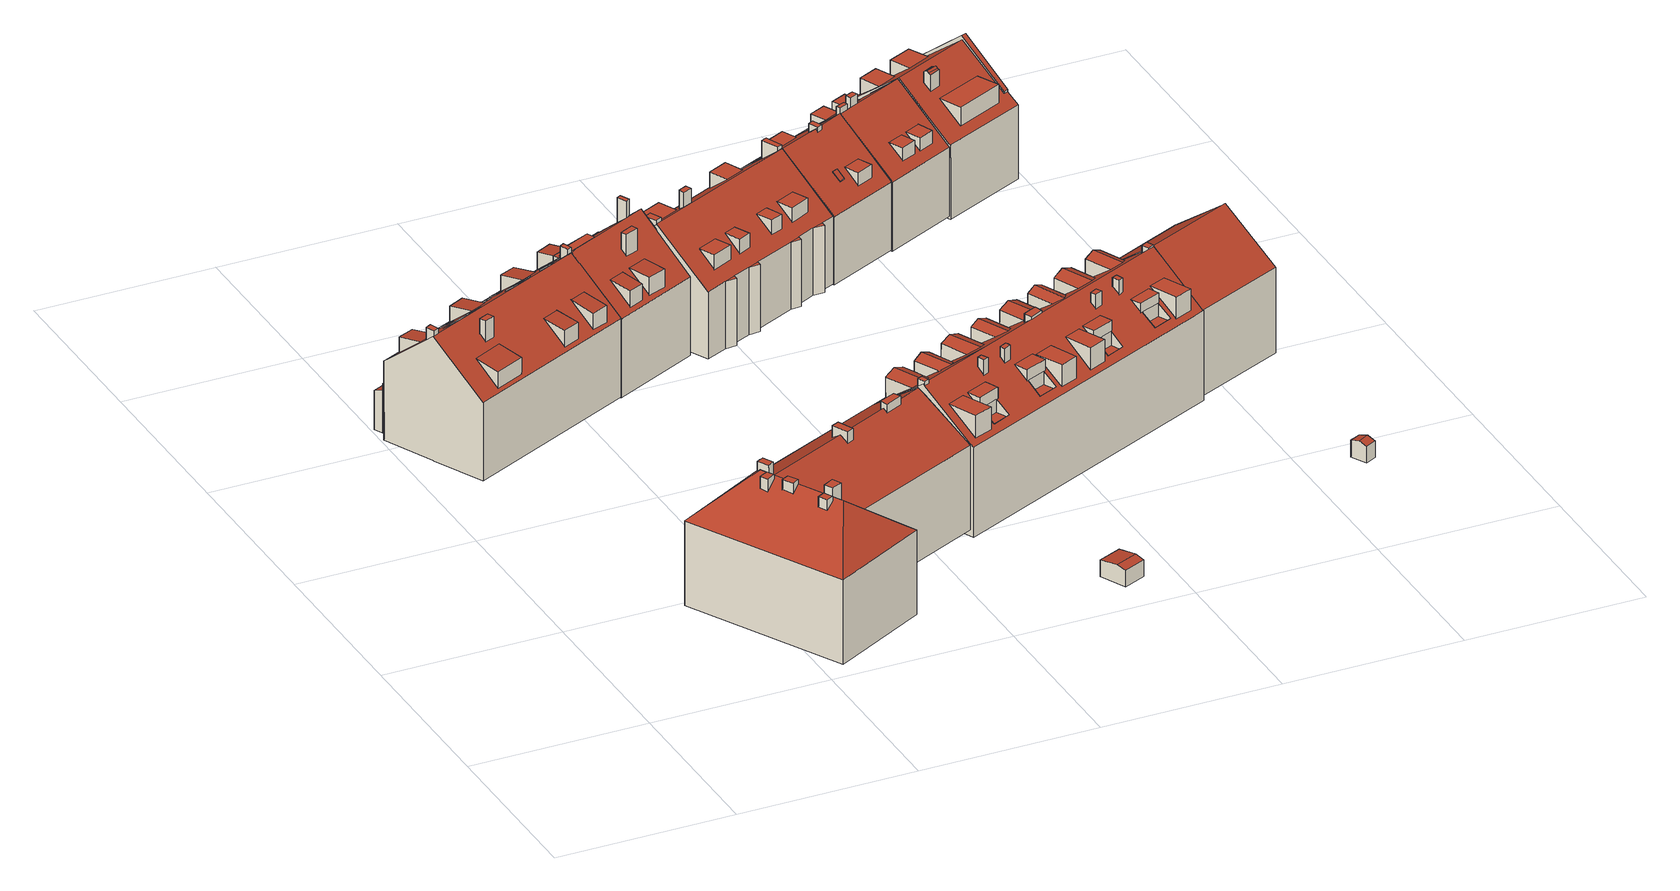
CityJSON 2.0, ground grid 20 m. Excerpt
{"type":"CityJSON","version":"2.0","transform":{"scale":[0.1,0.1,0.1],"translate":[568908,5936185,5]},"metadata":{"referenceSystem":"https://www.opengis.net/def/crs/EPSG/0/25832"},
"CityObjects":{
"building1":{"type":"Building","attributes":{"Grundfläche 2D":"283.015930","Grundhöhe NN":"5.491"},"children":["building1-1","building1-2","building1-3","building1-4","building1-5","building1-6","building1-7","building1-8","building1-9","building1-10","building1-11","building1-12","building1-13","building1-14","building1-15","building1-16"],"geometry":[{"type":"MultiSurface","lod":"3","boundaries":[[[0,1,2,3]],[[4,5,6]],[[7,8,9,10,11,12,5,4,13,14,15,16,17],[18,19,20,21,22,23,24,25]],[[26,27,28,6,5,12,11,10],[3,2,29,30]],[[31,32,33,34]],[[35,36,37,38,39,40]],[[1,0,30,29]],[[2,1,29]],[[0,3,30]],[[32,40,39,33]],[[33,39,38,34]],[[34,38,41,42,31]],[[43,4,6,28,44]],[[14,13,4,45,46]],[[15,14,46,47]],[[35,40,32,31,42,48,49,7,17,16,15,47,50]],[[51,52,27,26,10,9,8,7,49,53]],[[28,27,52,44]],[[50,54,36,35]],[[37,36,54,55]],[[38,37,55,41]],[[41,55,54,50,47,46,45,43,44,52,51,53,49,48,42]]],"semantics":{"surfaces":[{"type":"RoofSurface"},{"type":"WallSurface"},{"type":"GroundSurface"}],"values":[0,0,0,0,0,0,1,1,1,1,1,1,1,1,1,1,1,1,1,1,1,2]}}]},
"building1-1":{"type":"BuildingInstallation","parents":["building1"],"geometry":[{"type":"MultiSurface","lod":"3","boundaries":[[[56,57,58,59]],[[56,59,60,61]],[[62,60,59,58]],[[57,56,61,63]],[[58,57,63,62]]],"semantics":{"surfaces":[{"type":"RoofSurface"},{"type":"WallSurface"}],"values":[0,1,1,1,1]}}]},
"building1-2":{"type":"BuildingInstallation","parents":["building1"],"geometry":[{"type":"MultiSurface","lod":"3","boundaries":[[[64,65,66,67]],[[66,65,13,68]],[[67,66,68,69]],[[4,64,67,69]],[[65,64,4,13]]],"semantics":{"surfaces":[{"type":"RoofSurface"},{"type":"WallSurface"}],"values":[0,1,1,1,1]}}]},
"building1-3":{"type":"BuildingInstallation","parents":["building1"],"geometry":[{"type":"MultiSurface","lod":"3","boundaries":[[[70,71,72,73]],[[74,75,73,72]],[[70,73,75,76]],[[76,77,71,70]],[[72,71,77,74]]],"semantics":{"surfaces":[{"type":"RoofSurface"},{"type":"WallSurface"}],"values":[0,1,1,1,1]}}]},
"building1-4":{"type":"BuildingInstallation","parents":["building1"],"geometry":[{"type":"MultiSurface","lod":"3","boundaries":[[[78,79,80,81]],[[79,78,82,83]],[[80,79,83]],[[78,81,82]]],"semantics":{"surfaces":[{"type":"RoofSurface"},{"type":"WallSurface"}],"values":[0,1,1,1]}}]},
"building1-5":{"type":"BuildingInstallation","parents":["building1"],"geometry":[{"type":"MultiSurface","lod":"3","boundaries":[[[84,85,86,87]],[[87,86,88,89]],[[84,87,89,90]],[[85,84,90,91]],[[86,85,91,88]]],"semantics":{"surfaces":[{"type":"RoofSurface"},{"type":"WallSurface"}],"values":[0,1,1,1,1]}}]},
"building1-6":{"type":"BuildingInstallation","parents":["building1"],"geometry":[{"type":"MultiSurface","lod":"3","boundaries":[[[92,93,94,95]],[[95,94,96,97]],[[92,95,97,98]],[[98,99,93,92]],[[99,96,94,93]]],"semantics":{"surfaces":[{"type":"RoofSurface"},{"type":"WallSurface"}],"values":[0,1,1,1,1]}}]},
"building1-7":{"type":"BuildingInstallation","parents":["building1"],"geometry":[{"type":"MultiSurface","lod":"3","boundaries":[[[100,101,102,103]],[[104,105,103,102]],[[100,103,105,106]],[[106,107,101,100]],[[102,101,107,104]]],"semantics":{"surfaces":[{"type":"RoofSurface"},{"type":"WallSurface"}],"values":[0,1,1,1,1]}}]},
"building1-8":{"type":"BuildingInstallation","parents":["building1"],"geometry":[{"type":"MultiSurface","lod":"3","boundaries":[[[108,109,110,111]],[[109,112,110]],[[111,113,108]],[[109,108,113,112]]],"semantics":{"surfaces":[{"type":"RoofSurface"},{"type":"WallSurface"}],"values":[0,1,1,1]}}]},
"building1-9":{"type":"BuildingInstallation","parents":["building1"],"geometry":[{"type":"MultiSurface","lod":"3","boundaries":[[[114,115,116,117]],[[115,114,118,119]],[[116,115,119]],[[114,117,118]]],"semantics":{"surfaces":[{"type":"RoofSurface"},{"type":"WallSurface"}],"values":[0,1,1,1]}}]},
"building1-10":{"type":"BuildingInstallation","parents":["building1"],"geometry":[{"type":"MultiSurface","lod":"3","boundaries":[[[120,121,122,123]],[[123,122,124,125]],[[120,123,125,126]],[[121,120,126,127]],[[122,121,127,124]]],"semantics":{"surfaces":[{"type":"RoofSurface"},{"type":"WallSurface"}],"values":[0,1,1,1,1]}}]},
"building1-11":{"type":"BuildingInstallation","parents":["building1"],"geometry":[{"type":"MultiSurface","lod":"3","boundaries":[[[128,129,130,131]],[[131,130,132,133]],[[128,131,133,134]],[[129,128,134,135]],[[130,129,135,132]]],"semantics":{"surfaces":[{"type":"RoofSurface"},{"type":"WallSurface"}],"values":[0,1,1,1,1]}}]},
"building1-12":{"type":"BuildingInstallation","parents":["building1"],"geometry":[{"type":"MultiSurface","lod":"3","boundaries":[[[136,137,138,139]],[[137,140,138]],[[139,141,136]],[[137,136,141,140]]],"semantics":{"surfaces":[{"type":"RoofSurface"},{"type":"WallSurface"}],"values":[0,1,1,1]}}]},
"building1-13":{"type":"BuildingInstallation","parents":["building1"],"geometry":[{"type":"MultiSurface","lod":"3","boundaries":[[[142,143,144,145]],[[144,143,146]],[[142,145,147]],[[143,142,147,146]]],"semantics":{"surfaces":[{"type":"RoofSurface"},{"type":"WallSurface"}],"values":[0,1,1,1]}}]},
"building1-14":{"type":"BuildingInstallation","parents":["building1"],"geometry":[{"type":"MultiSurface","lod":"3","boundaries":[[[148,149,150,151]],[[148,151,152,153]],[[149,148,153,154]],[[151,150,155,152]],[[150,149,154,155]]],"semantics":{"surfaces":[{"type":"RoofSurface"},{"type":"WallSurface"}],"values":[0,1,1,1,1]}}]},
"building1-15":{"type":"BuildingInstallation","parents":["building1"],"geometry":[{"type":"MultiSurface","lod":"3","boundaries":[[[156,157,158,159]],[[159,158,12,160]],[[160,161,156,159]],[[157,156,161,11]],[[11,12,158,157]]],"semantics":{"surfaces":[{"type":"RoofSurface"},{"type":"WallSurface"}],"values":[0,1,1,1,1]}}]},
"building1-16":{"type":"BuildingInstallation","parents":["building1"],"geometry":[{"type":"MultiSurface","lod":"3","boundaries":[[[162,163,164,165,166,167,168,169]],[[24,23,165,164]],[[23,22,166,165]],[[22,21,167,166]],[[168,167,21,20]],[[20,19,169,168]],[[19,18,162,169]],[[18,25,163,162]],[[164,163,25,24]]],"semantics":{"surfaces":[{"type":"RoofSurface"},{"type":"WallSurface"}],"values":[0,1,1,1,1,1,1,1,1]}}]},
"building2":{"type":"Building","attributes":{"Grundfläche 2D":"454.719480","Grundhöhe NN":"6.626"},"children":["building2-1","building2-2","building2-3","building2-4","building2-5","building2-6","building2-7"],"geometry":[{"type":"Solid","lod":"3","boundaries":[[[[170,171,172,173,174,175,176,177,178,179]],[[180,177,176,175,174,173,172,181,182,183,184]],[[183,185,186,187,188,187,189]],[[187,186,185,190,188]],[[191,192,188,190,193,194]],[[195,194,193]],[[177,180,184,183,189,187,188,192,191,194,195,178]],[[196,197,182,181,172,171,170,179,198,199]],[[183,182,197,200]],[[185,183,200,201]],[[190,185,201,202]],[[193,190,202,203]],[[195,193,203,204]],[[178,195,204,205]],[[179,178,205,198]],[[199,198,205,204,203,202,201,200,197,196]]]],"semantics":{"surfaces":[{"type":"RoofSurface"},{"type":"WallSurface"},{"type":"GroundSurface"}],"values":[[0,0,0,0,0,0,0,1,1,1,1,1,1,1,1,2]]}}]},
"building2-1":{"type":"BuildingInstallation","parents":["building2"],"geometry":[{"type":"MultiSurface","lod":"3","boundaries":[[[206,207,208,209]],[[209,208,210,211]],[[206,209,211,212]],[[207,206,212,213]],[[208,207,213,210]]],"semantics":{"surfaces":[{"type":"RoofSurface"},{"type":"WallSurface"}],"values":[0,1,1,1,1]}}]},
"building2-2":{"type":"BuildingInstallation","parents":["building2"],"geometry":[{"type":"MultiSurface","lod":"3","boundaries":[[[214,215,216,217]],[[218,219,217,216]],[[219,220,214,217]],[[215,214,220,221]],[[216,215,221,218]]],"semantics":{"surfaces":[{"type":"RoofSurface"},{"type":"WallSurface"}],"values":[0,1,1,1,1]}}]},
"building2-3":{"type":"BuildingInstallation","parents":["building2"],"geometry":[{"type":"MultiSurface","lod":"3","boundaries":[[[222,223,224,225,226,227,228]],[[229,189,186,230,227,226,225,224]],[[231,222,228,227,230,187]],[[232,223,222,231,180]],[[184,229,224,223,232]]],"semantics":{"surfaces":[{"type":"RoofSurface"},{"type":"WallSurface"}],"values":[0,1,1,1,1]}}]},
"building2-4":{"type":"BuildingInstallation","parents":["building2"],"geometry":[{"type":"MultiSurface","lod":"3","boundaries":[[[233,234,235,236]],[[236,235,192,237]],[[237,238,233,236]],[[238,191,234,233]],[[191,192,235,234]]],"semantics":{"surfaces":[{"type":"RoofSurface"},{"type":"WallSurface"}],"values":[0,1,1,1,1]}}]},
"building2-5":{"type":"BuildingInstallation","parents":["building2"],"geometry":[{"type":"MultiSurface","lod":"3","boundaries":[[[239,240,241,242]],[[242,241,243,244]],[[239,242,244,245]],[[240,239,245,246]],[[241,240,246,243]]],"semantics":{"surfaces":[{"type":"RoofSurface"},{"type":"WallSurface"}],"values":[0,1,1,1,1]}}]},
"building2-6":{"type":"BuildingInstallation","parents":["building2"],"geometry":[{"type":"MultiSurface","lod":"3","boundaries":[[[247,248,249,250,251]],[[252,253,247,251]],[[249,248,247,253,173,254]],[[254,255,250,249]],[[252,251,250,255,174]]],"semantics":{"surfaces":[{"type":"RoofSurface"},{"type":"WallSurface"}],"values":[0,1,1,1,1]}}]},
"building2-7":{"type":"BuildingInstallation","parents":["building2"],"geometry":[{"type":"MultiSurface","lod":"3","boundaries":[[[256,257,258,259]],[[260,261,256,259]],[[262,257,256,261,175]],[[262,263,258,257]],[[176,260,259,258,263]]],"semantics":{"surfaces":[{"type":"RoofSurface"},{"type":"WallSurface"}],"values":[0,1,1,1,1]}}]},
"building3":{"type":"Building","attributes":{"Grundfläche 2D":"137.481093","Grundhöhe NN":"5.353"},"children":["building3-1","building3-2","building3-3","building3-4","building3-5","building3-6","building3-7","building3-8","building3-9","building3-10"],"geometry":[{"type":"MultiSurface","lod":"3","boundaries":[[[264,265,266,267,268,269,270,271,272,273],[274,275,276,277,278,279,280]],[[6,265,264]],[[281,282,283,284,267,266,265,6]],[[271,270,285,286]],[[264,273,272,271,286,287]],[[281,6,264,287,288]],[[282,281,288,289]],[[290,285,270,269,268,267,284,283,282,289,291]],[[286,285,290,291,289,288,287]]],"semantics":{"surfaces":[{"type":"RoofSurface"},{"type":"WallSurface"},{"type":"GroundSurface"}],"values":[0,0,0,1,1,1,1,1,2]}}]},
"building3-1":{"type":"BuildingInstallation","parents":["building3"],"geometry":[{"type":"MultiSurface","lod":"3","boundaries":[[[292,293,294,295]],[[295,294,296,297]],[[292,295,297,298]],[[293,292,298,299]],[[294,293,299,296]]],"semantics":{"surfaces":[{"type":"RoofSurface"},{"type":"WallSurface"}],"values":[0,1,1,1,1]}}]},
"building3-2":{"type":"BuildingInstallation","parents":["building3"],"geometry":[{"type":"MultiSurface","lod":"3","boundaries":[[[300,301,302,303,304]],[[274,280,279,301,300]],[[278,302,301,279]],[[302,278,277,276,275,304,303]],[[275,274,300,304]]],"semantics":{"surfaces":[{"type":"RoofSurface"},{"type":"WallSurface"}],"values":[0,1,1,1,1]}}]},
"building3-3":{"type":"BuildingInstallation","parents":["building3"],"geometry":[{"type":"MultiSurface","lod":"3","boundaries":[[[305,306,307,308]],[[309,310,308,307]],[[305,308,310,311]],[[311,312,306,305]],[[307,306,312,309]]],"semantics":{"surfaces":[{"type":"RoofSurface"},{"type":"WallSurface"}],"values":[0,1,1,1,1]}}]},
"building3-4":{"type":"BuildingInstallation","parents":["building3"],"geometry":[{"type":"MultiSurface","lod":"3","boundaries":[[[313,314,315,316]],[[313,316,317]],[[314,313,317,318]],[[314,318,315]]],"semantics":{"surfaces":[{"type":"RoofSurface"},{"type":"WallSurface"}],"values":[0,1,1,1]}}]},
"building3-5":{"type":"BuildingInstallation","parents":["building3"],"geometry":[{"type":"MultiSurface","lod":"3","boundaries":[[[319,320,321,322]],[[320,319,323,324]],[[321,320,324]],[[319,322,323]]],"semantics":{"surfaces":[{"type":"RoofSurface"},{"type":"WallSurface"}],"values":[0,1,1,1]}}]},
"building3-6":{"type":"BuildingInstallation","parents":["building3"],"geometry":[{"type":"MultiSurface","lod":"3","boundaries":[[[325,326,327,328]],[[269,329,328,327]],[[325,328,329,330]],[[330,268,326,325]],[[268,269,327,326]]],"semantics":{"surfaces":[{"type":"RoofSurface"},{"type":"WallSurface"}],"values":[0,1,1,1,1]}}]},
"building3-7":{"type":"BuildingInstallation","parents":["building3"],"geometry":[{"type":"MultiSurface","lod":"3","boundaries":[[[331,332,276,333,334,335,336,337,280]],[[338,337,336]],[[274,331,280]],[[274,275,332,331]],[[276,332,275]],[[334,333,339]],[[339,316,315,338,336,335,334]]],"semantics":{"surfaces":[{"type":"RoofSurface"},{"type":"WallSurface"}],"values":[0,1,1,1,1,1,1]}}]},
"building3-8":{"type":"BuildingInstallation","parents":["building3"],"geometry":[{"type":"MultiSurface","lod":"3","boundaries":[[[340,341,342,343]],[[341,340,344,345]],[[341,345,342]],[[343,344,340]]],"semantics":{"surfaces":[{"type":"RoofSurface"},{"type":"WallSurface"}],"values":[0,1,1,1]}}]},
"building3-9":{"type":"BuildingInstallation","parents":["building3"],"geometry":[{"type":"MultiSurface","lod":"3","boundaries":[[[346,347,348,349]],[[348,347,350,351]],[[349,348,351,352]],[[346,349,352,353]],[[347,346,353,350]]],"semantics":{"surfaces":[{"type":"RoofSurface"},{"type":"WallSurface"}],"values":[0,1,1,1,1]}}]},
"building3-10":{"type":"BuildingInstallation","parents":["building3"],"geometry":[{"type":"MultiSurface","lod":"3","boundaries":[[[354,355,356,357,358,359]],[[278,279,360,357,356,355,354,361]],[[360,358,357]],[[354,359,361]]],"semantics":{"surfaces":[{"type":"RoofSurface"},{"type":"WallSurface"}],"values":[0,1,1,1]}}]},
"building4":{"type":"Building","attributes":{"Grundfläche 2D":"9.370798","Grundhöhe NN":"6.664"},"geometry":[{"type":"Solid","lod":"3","boundaries":[[[[362,363,364,365]],[[366,363,362,367]],[[365,364,368,369]],[[367,362,365,369,370]],[[366,367,370,371]],[[368,364,363,366,371]],[[370,369,368,371]]]],"semantics":{"surfaces":[{"type":"RoofSurface"},{"type":"WallSurface"},{"type":"GroundSurface"}],"values":[[0,0,1,1,1,1,2]]}}]},
"building5":{"type":"Building","attributes":{"Grundfläche 2D":"274.062220","Grundhöhe NN":"5.832"},"children":["building5-1","building5-2","building5-3","building5-4","building5-5","building5-6","building5-7","building5-8"],"geometry":[{"type":"Solid","lod":"3","boundaries":[[[[372,373,374,375]],[[376,377,378,379,380,381,382,383,384,385,386],[374,387,388,375]],[[389,390,391]],[[392,393,394]],[[395,396,397]],[[398,399,400]],[[381,380,401,391,390,394,393,397,396,400,399,402,403,382]],[[404,405,406,407]],[[387,374,373]],[[388,372,375]],[[373,372,388,387]],[[404,407,408,409]],[[405,404,409,410]],[[406,405,410,411]],[[412,377,376,386,407,406,411]],[[413,414,401,380,379,378,377,412,415]],[[391,401,414,416]],[[389,391,416,417]],[[390,389,417,418]],[[394,390,418,419]],[[392,394,419,420]],[[393,392,420,421]],[[397,393,421,422]],[[395,397,422,423]],[[396,395,423,424]],[[400,396,424,425]],[[398,400,425,426]],[[399,398,426,427]],[[402,399,427,428]],[[429,408,407,386,385,384,383,382,403,402,428,430]],[[422,421,420,419,418,417,416,414,413,415,412,411,410,409,408,429,430,428,427,426,425,424,423]]]],"semantics":{"surfaces":[{"type":"RoofSurface"},{"type":"WallSurface"},{"type":"GroundSurface"}],"values":[[0,0,0,0,0,0,0,0,1,1,1,1,1,1,1,1,1,1,1,1,1,1,1,1,1,1,1,1,1,1,2]]}}]},
"building5-1":{"type":"BuildingInstallation","parents":["building5"],"geometry":[{"type":"MultiSurface","lod":"3","boundaries":[[[431,432,433,434]],[[434,433,435,436]],[[434,436,431]],[[432,435,433]]],"semantics":{"surfaces":[{"type":"RoofSurface"},{"type":"WallSurface"}],"values":[0,1,1,1]}}]},
"building5-2":{"type":"BuildingInstallation","parents":["building5"],"geometry":[{"type":"MultiSurface","lod":"3","boundaries":[[[437,438,439,440]],[[440,439,441,442]],[[437,440,442,443]],[[438,437,443,444]],[[439,438,444,441]]],"semantics":{"surfaces":[{"type":"RoofSurface"},{"type":"WallSurface"}],"values":[0,1,1,1,1]}}]},
"building5-3":{"type":"BuildingInstallation","parents":["building5"],"geometry":[{"type":"MultiSurface","lod":"3","boundaries":[[[445,446,447,448]],[[449,450,448,447]],[[450,445,448]],[[449,447,446]]],"semantics":{"surfaces":[{"type":"RoofSurface"},{"type":"WallSurface"}],"values":[0,1,1,1]}}]},
"building5-4":{"type":"BuildingInstallation","parents":["building5"],"geometry":[{"type":"MultiSurface","lod":"3","boundaries":[[[451,452,453,454]],[[384,455,454,453]],[[455,456,451,454]],[[451,456,383,452]],[[383,384,453,452]]],"semantics":{"surfaces":[{"type":"RoofSurface"},{"type":"WallSurface"}],"values":[0,1,1,1,1]}}]},
"building5-5":{"type":"BuildingInstallation","parents":["building5"],"geometry":[{"type":"MultiSurface","lod":"3","boundaries":[[[457,458,459,460]],[[458,457,461,462]],[[462,459,458]],[[461,457,460]]],"semantics":{"surfaces":[{"type":"RoofSurface"},{"type":"WallSurface"}],"values":[0,1,1,1]}}]},
"building5-6":{"type":"BuildingInstallation","parents":["building5"],"geometry":[{"type":"MultiSurface","lod":"3","boundaries":[[[463,464,465,466]],[[467,465,464]],[[468,463,466]],[[468,467,464,463]]],"semantics":{"surfaces":[{"type":"RoofSurface"},{"type":"WallSurface"}],"values":[0,1,1,1]}}]},
"building5-7":{"type":"BuildingInstallation","parents":["building5"],"geometry":[{"type":"MultiSurface","lod":"3","boundaries":[[[469,470,471,472]],[[472,471,378,379]],[[469,472,379,473]],[[473,474,470,469]],[[471,470,474,378]]],"semantics":{"surfaces":[{"type":"RoofSurface"},{"type":"WallSurface"}],"values":[0,1,1,1,1]}}]},
"building5-8":{"type":"BuildingInstallation","parents":["building5"],"geometry":[{"type":"MultiSurface","lod":"3","boundaries":[[[475,476,477,478]],[[476,475,479,480]],[[480,477,476]],[[479,475,478]]],"semantics":{"surfaces":[{"type":"RoofSurface"},{"type":"WallSurface"}],"values":[0,1,1,1]}}]},
"building6":{"type":"Building","attributes":{"Grundfläche 2D":"464.377138","Grundhöhe NN":"5.903"},"children":["building6-1","building6-2","building6-3","building6-4","building6-5","building6-6","building6-7","building6-8","building6-9","building6-10","building6-11","building6-12","building6-13","building6-14","building6-15"],"geometry":[{"type":"MultiSurface","lod":"3","boundaries":[[[481,482,483,484]],[[485,486,487,488]],[[489,485,488,490]],[[491,492,493,494]],[[495,491,494,496]],[[497,498,499,500,501]],[[502,503,504,505]],[[506,502,505,507]],[[508,509,510,511,512]],[[513,514,515,511,510,516]],[[517,518,519,520]],[[521,517,520,522]],[[523,524,525,526,527]],[[528,529,530]],[[182,531,532,533,534,535,536,537,538,539,540,541,542,543,544],[545,546,544,546,547,548,549,516,510,509],[494,493,550,551,496],[552,490,488,487,553],[554,555,556,557,558],[559,560,561,562,563,564,565,566,567,559,535],[568,522,520,519,569],[570,571,572,573,574],[504,575,576,507,505]],[[529,528,539,538,537,536,535,534,533,577,578,579],[580,483,482,581],[582,583,584,523,527],[585,586,587,588],[501,589,590,591,497],[592,593,594,595],[596,597,598,599],[600,601,602,603],[604,605,606,607]],[[608,609,558,557]],[[610,608,557,556]],[[611,612,570,574]],[[613,611,574,573]],[[614,562,561,560,559,615,616]],[[567,617,615,559]],[[618,587,586,619]],[[484,580,581,481]],[[482,481,581]],[[580,484,483]],[[487,486,553]],[[489,490,552]],[[489,552,553,486,485]],[[550,493,492]],[[495,496,551]],[[495,551,550,492,491]],[[500,499,590,589]],[[501,500,589]],[[591,590,499,498,497]],[[504,503,575]],[[506,507,576]],[[506,576,575,503,502]],[[509,508,512,546,545]],[[549,548,547,515,514,513,516]],[[515,547,546,512,511]],[[519,518,569]],[[521,522,568]],[[521,568,569,518,517]],[[554,558,609]],[[555,610,556]],[[610,555,554,609,608]],[[526,525,583,582]],[[527,526,582]],[[584,583,525,524,523]],[[571,570,612]],[[572,613,573]],[[572,571,612,611,613]],[[563,562,614,616,565,564]],[[566,617,567]],[[617,566,565,616,615]],[[618,619,585,588]],[[587,618,588]],[[619,586,585]],[[620,621,622,623,543,542,541,540,539,528,530,624,625]],[[544,543,623,626]],[[627,628,629,630,579,578,577,533,532,531,182,544,626,631]],[[530,529,579,630,624]],[[621,620,625,624,630,629,628,627,631,626,623,622]]],"semantics":{"surfaces":[{"type":"RoofSurface"},{"type":"WallSurface"},{"type":"GroundSurface"}],"values":[0,0,0,0,0,0,0,0,0,0,0,0,0,0,0,0,0,0,0,0,0,0,0,1,1,1,1,1,1,1,1,1,1,1,1,1,1,1,1,1,1,1,1,1,1,1,1,1,1,1,1,1,1,1,1,1,1,1,1,1,1,1,1,2]}}]},
"building6-1":{"type":"BuildingInstallation","parents":["building6"],"geometry":[{"type":"MultiSurface","lod":"3","boundaries":[[[632,633,634,635,636]],[[541,637,634,633]],[[635,634,637,538]],[[538,539,636,635]],[[539,540,541,633,632,636]]],"semantics":{"surfaces":[{"type":"RoofSurface"},{"type":"WallSurface"}],"values":[0,1,1,1,1]}}]},
"building6-2":{"type":"BuildingInstallation","parents":["building6"],"geometry":[{"type":"MultiSurface","lod":"3","boundaries":[[[638,639,640,641]],[[641,640,642,643]],[[638,641,643,644]],[[639,638,644,645]],[[640,639,645,642]]],"semantics":{"surfaces":[{"type":"RoofSurface"},{"type":"WallSurface"}],"values":[0,1,1,1,1]}}]},
"building6-3":{"type":"BuildingInstallation","parents":["building6"],"geometry":[{"type":"MultiSurface","lod":"3","boundaries":[[[646,647,648,649]],[[606,605,647,646]],[[648,647,605,604]],[[604,607,649,648]],[[607,606,646,649]]],"semantics":{"surfaces":[{"type":"RoofSurface"},{"type":"WallSurface"}],"values":[0,1,1,1,1]}}]},
"building6-4":{"type":"BuildingInstallation","parents":["building6"],"geometry":[{"type":"MultiSurface","lod":"3","boundaries":[[[650,651,652,653]],[[654,655,651,650]],[[655,656,652,651]],[[656,657,653,652]],[[657,654,650,653]]],"semantics":{"surfaces":[{"type":"RoofSurface"},{"type":"WallSurface"}],"values":[0,1,1,1,1]}}]},
"building6-5":{"type":"BuildingInstallation","parents":["building6"],"geometry":[{"type":"MultiSurface","lod":"3","boundaries":[[[658,659,660,661]],[[599,598,659,658]],[[598,597,660,659]],[[661,660,597,596]],[[596,599,658,661]]],"semantics":{"surfaces":[{"type":"RoofSurface"},{"type":"WallSurface"}],"values":[0,1,1,1,1]}}]},
"building6-6":{"type":"BuildingInstallation","parents":["building6"],"geometry":[{"type":"MultiSurface","lod":"3","boundaries":[[[662,663,664,665,666,667]],[[668,602,603,669,665,664,663,662]],[[666,665,669]],[[662,667,668]]],"semantics":{"surfaces":[{"type":"RoofSurface"},{"type":"WallSurface"}],"values":[0,1,1,1]}}]},
"building6-7":{"type":"BuildingInstallation","parents":["building6"],"geometry":[{"type":"MultiSurface","lod":"3","boundaries":[[[670,671,672,673,674,675]],[[531,532,533,577,673,672,671]],[[674,673,577,676]],[[677,678,670,675,674,676,534]],[[678,531,671,670]]],"semantics":{"surfaces":[{"type":"RoofSurface"},{"type":"WallSurface"}],"values":[0,1,1,1,1]}}]},
"building6-8":{"type":"BuildingInstallation","parents":["building6"],"geometry":[{"type":"MultiSurface","lod":"3","boundaries":[[[679,680,681,682,683,684]],[[685,606,607,686,682,681,680,679]],[[683,682,686]],[[679,684,685]]],"semantics":{"surfaces":[{"type":"RoofSurface"},{"type":"WallSurface"}],"values":[0,1,1,1]}}]},
"building6-9":{"type":"BuildingInstallation","parents":["building6"],"geometry":[{"type":"MultiSurface","lod":"3","boundaries":[[[687,688,689,690,691,692]],[[693,599,596,694,690,689,688,687]],[[691,690,694]],[[687,692,693]]],"semantics":{"surfaces":[{"type":"RoofSurface"},{"type":"WallSurface"}],"values":[0,1,1,1]}}]},
"building6-10":{"type":"BuildingInstallation","parents":["building6"],"geometry":[{"type":"MultiSurface","lod":"3","boundaries":[[[695,696,697,698]],[[698,697,699,700]],[[700,701,695,698]],[[701,702,696,695]],[[697,696,702,699]]],"semantics":{"surfaces":[{"type":"RoofSurface"},{"type":"WallSurface"}],"values":[0,1,1,1,1]}}]},
"building6-11":{"type":"BuildingInstallation","parents":["building6"],"geometry":[{"type":"MultiSurface","lod":"3","boundaries":[[[703,704,705,706,707]],[[705,704,708,709]],[[706,705,709,710]],[[707,706,710,711]],[[703,707,711,712]],[[704,703,712,708]]],"semantics":{"surfaces":[{"type":"RoofSurface"},{"type":"WallSurface"}],"values":[0,1,1,1,1,1]}}]},
"building6-12":{"type":"BuildingInstallation","parents":["building6"],"geometry":[{"type":"MultiSurface","lod":"3","boundaries":[[[713,714,715,716]],[[594,593,714,713]],[[593,592,715,714]],[[716,715,592,595]],[[595,594,713,716]]],"semantics":{"surfaces":[{"type":"RoofSurface"},{"type":"WallSurface"}],"values":[0,1,1,1,1]}}]},
"building6-13":{"type":"BuildingInstallation","parents":["building6"],"geometry":[{"type":"MultiSurface","lod":"3","boundaries":[[[717,718,719,720]],[[718,717,602,601]],[[601,600,719,718]],[[600,603,720,719]],[[603,602,717,720]]],"semantics":{"surfaces":[{"type":"RoofSurface"},{"type":"WallSurface"}],"values":[0,1,1,1,1]}}]},
"building6-14":{"type":"BuildingInstallation","parents":["building6"],"geometry":[{"type":"MultiSurface","lod":"3","boundaries":[[[721,722,723,724,725,726]],[[727,594,595,728,724,723,722,721]],[[725,724,728]],[[721,726,727]]],"semantics":{"surfaces":[{"type":"RoofSurface"},{"type":"WallSurface"}],"values":[0,1,1,1]}}]},
"building6-15":{"type":"BuildingInstallation","parents":["building6"],"geometry":[{"type":"MultiSurface","lod":"3","boundaries":[[[729,730,731,732]],[[536,537,732,731]],[[537,733,729,732]],[[733,734,730,729]],[[731,730,734,536]]],"semantics":{"surfaces":[{"type":"RoofSurface"},{"type":"WallSurface"}],"values":[0,1,1,1,1]}}]},
"building7":{"type":"Building","attributes":{"Grundfläche 2D":"135.078567","Grundhöhe NN":"5.729"},"children":["building7-1","building7-2","building7-3","building7-4","building7-5"],"geometry":[{"type":"Solid","lod":"3","boundaries":[[[[735,736,737,738,739,740,741,742]],[[383,739,738,737,736,743,744,745,746,747,386]],[[748,749,750,751,752,753]],[[751,750,754,755]],[[752,751,755,756]],[[753,752,756,757]],[[748,753,757,758]],[[749,748,758,759]],[[760,761,762,763,754,750,746,745,744,743,736,735,742,764,765]],[[766,386,747,746,750,749,759]],[[767,768,769,741,740,739,383,386,766,770]],[[742,741,769,764]],[[767,770,766,759,758,757,756,755,754,763,762,761,760,765,764,769,768]]]],"semantics":{"surfaces":[{"type":"RoofSurface"},{"type":"WallSurface"},{"type":"GroundSurface"}],"values":[[0,0,0,1,1,1,1,1,1,1,1,1,2]]}}]},
"building7-1":{"type":"BuildingInstallation","parents":["building7"],"geometry":[{"type":"MultiSurface","lod":"3","boundaries":[[[771,772,773,774]],[[771,774,775,776]],[[772,771,776,777]],[[773,772,777,778]],[[774,773,778,775]]],"semantics":{"surfaces":[{"type":"RoofSurface"},{"type":"WallSurface"}],"values":[0,1,1,1,1]}}]},
"building7-2":{"type":"BuildingInstallation","parents":["building7"],"geometry":[{"type":"MultiSurface","lod":"3","boundaries":[[[779,780,781,782]],[[780,783,781]],[[782,784,779]],[[780,779,784,783]]],"semantics":{"surfaces":[{"type":"RoofSurface"},{"type":"WallSurface"}],"values":[0,1,1,1]}}]},
"building7-3":{"type":"BuildingInstallation","parents":["building7"],"geometry":[{"type":"MultiSurface","lod":"3","boundaries":[[[785,786,787,788]],[[786,785,789,790]],[[786,790,737,791,787]],[[788,787,791,792]],[[788,792,738,789,785]]],"semantics":{"surfaces":[{"type":"RoofSurface"},{"type":"WallSurface"}],"values":[0,1,1,1,1]}}]},
"building7-4":{"type":"BuildingInstallation","parents":["building7"],"geometry":[{"type":"MultiSurface","lod":"3","boundaries":[[[793,794,795,796]],[[795,794,797,798]],[[796,795,798,799]],[[793,796,799,800]],[[794,793,800,797]]],"semantics":{"surfaces":[{"type":"RoofSurface"},{"type":"WallSurface"}],"values":[0,1,1,1,1]}}]},
"building7-5":{"type":"BuildingInstallation","parents":["building7"],"geometry":[{"type":"MultiSurface","lod":"3","boundaries":[[[801,802,803,804]],[[804,803,805,806]],[[804,806,801]],[[802,805,803]]],"semantics":{"surfaces":[{"type":"RoofSurface"},{"type":"WallSurface"}],"values":[0,1,1,1]}}]},
"building8":{"type":"Building","attributes":{"Grundfläche 2D":"136.997132","Grundhöhe NN":"5.643"},"children":["building8-1","building8-2","building8-3","building8-4","building8-5","building8-6"],"geometry":[{"type":"Solid","lod":"3","boundaries":[[[[735,807,808,809,810,811,812,813]],[[811,814,815,816,817,818,735,813,812]],[[819,820,821,822,750]],[[821,820,823,824]],[[822,821,824,825]],[[826,819,750,822,825,827]],[[814,811,810,809,828,829]],[[819,815,814,829,823,820]],[[830,831,832,833,808,807,735,818,817,816,815,819,826,834,835]],[[809,808,833,828]],[[825,824,823,829,828,833,832,831,830,835,834,826,827]]]],"semantics":{"surfaces":[{"type":"RoofSurface"},{"type":"WallSurface"},{"type":"GroundSurface"}],"values":[[0,0,0,1,1,1,1,1,1,1,2]]}}]},
"building8-1":{"type":"BuildingInstallation","parents":["building8"],"geometry":[{"type":"MultiSurface","lod":"3","boundaries":[[[836,837,838,839]],[[839,838,840,841]],[[841,842,836,839]],[[837,836,842,843]],[[843,840,838,837]]],"semantics":{"surfaces":[{"type":"RoofSurface"},{"type":"WallSurface"}],"values":[0,1,1,1,1]}}]},
"building8-2":{"type":"BuildingInstallation","parents":["building8"],"geometry":[{"type":"MultiSurface","lod":"3","boundaries":[[[844,845,846,847]],[[845,844,848,849]],[[845,849,846]],[[847,848,844]]],"semantics":{"surfaces":[{"type":"RoofSurface"},{"type":"WallSurface"}],"values":[0,1,1,1]}}]},
"building8-3":{"type":"BuildingInstallation","parents":["building8"],"geometry":[{"type":"MultiSurface","lod":"3","boundaries":[[[850,851,852,853]],[[851,854,852]],[[853,855,850]],[[851,850,855,854]]],"semantics":{"surfaces":[{"type":"RoofSurface"},{"type":"WallSurface"}],"values":[0,1,1,1]}}]},
"building8-4":{"type":"BuildingInstallation","parents":["building8"],"geometry":[{"type":"MultiSurface","lod":"3","boundaries":[[[856,857,858,859]],[[860,861,859,858]],[[861,862,856,859]],[[857,856,862,863]],[[858,857,863,860]]],"semantics":{"surfaces":[{"type":"RoofSurface"},{"type":"WallSurface"}],"values":[0,1,1,1,1]}}]},
"building8-5":{"type":"BuildingInstallation","parents":["building8"],"geometry":[{"type":"MultiSurface","lod":"3","boundaries":[[[864,865,866,867]],[[868,866,865]],[[864,867,869]],[[864,869,868,865]]],"semantics":{"surfaces":[{"type":"RoofSurface"},{"type":"WallSurface"}],"values":[0,1,1,1]}}]},
"building8-6":{"type":"BuildingInstallation","parents":["building8"],"geometry":[{"type":"MultiSurface","lod":"3","boundaries":[[[870,871,872,873]],[[873,872,874,875]],[[873,875,870]],[[871,874,872]]],"semantics":{"surfaces":[{"type":"RoofSurface"},{"type":"WallSurface"}],"values":[0,1,1,1]}}]},
"building9":{"type":"Building","attributes":{"Grundfläche 2D":"2.830130","Grundhöhe NN":"6.453"},"geometry":[{"type":"Solid","lod":"3","boundaries":[[[[876,877,878,879]],[[880,877,876,881]],[[879,878,882,883]],[[881,876,879,883,884]],[[880,881,884,885]],[[882,878,877,880,885]],[[884,883,882,885]]]],"semantics":{"surfaces":[{"type":"RoofSurface"},{"type":"WallSurface"},{"type":"GroundSurface"}],"values":[[0,0,1,1,1,1,2]]}}]},
"building10":{"type":"Building","attributes":{"Grundfläche 2D":"144.780112","Grundhöhe NN":"6.434"},"geometry":[{"type":"Solid","lod":"3","boundaries":[[[[528,886,887,888,889]],[[890,891,542,888,887]],[[892,891,890,887,886,893,894]],[[542,891,892,895]],[[896,897,528,889,888,542,895,898]],[[886,528,897,893]],[[898,895,892,894,893,897,896]]]],"semantics":{"surfaces":[{"type":"RoofSurface"},{"type":"WallSurface"},{"type":"GroundSurface"}],"values":[[0,0,1,1,1,1,2]]}}]},
"building11":{"type":"Building","attributes":{"Grundfläche 2D":"140.096457","Grundhöhe NN":"5.330"},"children":["building11-1","building11-2","building11-3"],"geometry":[{"type":"Solid","lod":"3","boundaries":[[[[899,900,901,902]],[[903,904,905,906,907,908,909],[910,911,912,913]],[[914,915,906,905,904,916,917,918,919],[920,902,901,921]],[[922,923,911,910]],[[900,921,901]],[[902,920,899]],[[900,899,920,921]],[[923,912,911]],[[910,913,922]],[[923,922,913,912]],[[917,916,904,903,909,924,925]],[[926,919,918,917,925,927]],[[928,929,908,907,906,915,914,919,926,930]],[[909,908,929,924]],[[928,930,926,927,925,924,929]]]],"semantics":{"surfaces":[{"type":"RoofSurface"},{"type":"WallSurface"},{"type":"GroundSurface"}],"values":[[0,0,0,0,1,1,1,1,1,1,1,1,1,1,2]]}}]},
"building11-1":{"type":"BuildingInstallation","parents":["building11"],"geometry":[{"type":"MultiSurface","lod":"3","boundaries":[[[931,932,933,934]],[[933,935,936,934]],[[935,937,938,936]],[[937,939,940,938]],[[941,942,932,931]],[[932,942,943,944,945,939,937,935,933]],[[940,939,945,946]],[[946,947,948,941,931,934,936,938,940]]],"semantics":{"surfaces":[{"type":"RoofSurface"},{"type":"WallSurface"}],"values":[0,0,0,0,1,1,1,1]}}]},
"building11-2":{"type":"BuildingInstallation","parents":["building11"],"geometry":[{"type":"MultiSurface","lod":"3","boundaries":[[[949,950,951,952]],[[950,953,951]],[[952,954,949]],[[950,949,954,953]]],"semantics":{"surfaces":[{"type":"RoofSurface"},{"type":"WallSurface"}],"values":[0,1,1,1]}}]},
"building11-3":{"type":"BuildingInstallation","parents":["building11"],"geometry":[{"type":"MultiSurface","lod":"3","boundaries":[[[955,956,957,958]],[[959,955,958,960]],[[916,960,958,957,903,904]],[[959,960,916,961]],[[962,956,955,959,961,905]],[[957,956,962,903]]],"semantics":{"surfaces":[{"type":"RoofSurface"},{"type":"WallSurface"}],"values":[0,0,1,1,1,1]}}]}
},
"vertices":[
[80,516,116],[113,532,116],[101,558,121],[68,542,121],[224,650,147],[219,647,147],[224,649,147],[2,617,95],[5,611,100],[24,569,138],[29,559,147],[30,559,147],[36,562,147],[220,660,138],[198,707,95],[197,707,95],[180,699,95],[5,618,95],[95,614,129],[94,613,129],[100,599,142],[71,585,142],[64,599,129],[63,599,129],[61,603,125],[93,618,125],[29,558,147],[56,501,95],[251,592,95],[113,532,97],[80,516,97],[11,621,62],[40,634,62],[36,643,62],[7,629,62],[53,640,58],[45,659,50],[2,639,50],[7,629,54],[36,643,54],[40,634,58],[7,629,5],[11,621,5],[224,649,5],[251,592,5],[224,650,5],[198,707,5],[197,707,5],[5,618,5],[2,617,5],[53,640,5],[29,558,5],[56,501,5],[29,559,5],[45,659,5],[2,639,5],
[155,625,142],[150,635,133],[143,632,133],[148,622,142],[148,622,141],[155,625,141],[143,632,132],[150,635,132],
[224,650,153],[220,660,153],[215,657,153],[219,648,153],[215,657,138],[219,648,147],
[203,647,142],[198,658,133],[191,654,133],[196,644,142],[191,654,132],[196,644,141],[203,647,141],[198,658,132],
[214,579,117],[233,587,117],[220,614,122],[202,605,122],[214,579,97],[233,587,97],
[86,632,113],[81,642,104],[74,639,104],[79,629,113],[74,639,103],[79,629,112],[86,632,112],[81,642,103],
[163,649,127],[155,645,127],[163,629,142],[171,633,142],[163,629,141],[171,633,141],[163,649,126],[155,645,126],
[60,623,111],[57,631,104],[49,627,104],[53,619,111],[49,627,103],[53,619,110],[60,623,110],[57,631,103],
[110,662,117],[92,653,117],[104,627,122],[122,636,122],[92,653,98],[110,662,98],
[174,560,117],[193,569,117],[181,594,121],[162,586,121],[174,560,97],[193,569,97],
[97,563,151],[94,570,151],[83,565,151],[86,558,151],[83,565,133],[86,558,127],[97,563,127],[94,570,133],
[139,657,113],[135,667,104],[128,664,104],[133,654,113],[128,664,103],[133,654,112],[139,657,112],[135,667,103],
[39,629,116],[21,621,116],[33,595,121],[51,604,121],[21,621,98],[39,629,98],
[182,695,117],[164,687,117],[176,661,122],[194,669,122],[164,687,98],[182,695,98],
[150,663,112],[156,665,112],[151,675,104],[145,672,104],[145,672,103],[150,663,111],[156,665,111],[151,675,103],
[26,569,153],[30,559,153],[36,562,153],[32,572,153],[32,572,138],[26,569,138],
[95,614,116],[93,618,116],[61,603,116],[63,599,116],[64,599,116],[71,585,116],[100,599,116],[94,613,116],
[418,242,149],[417,243,150],[414,249,154],[384,235,154],[365,227,154],[312,202,154],[304,198,154],[210,154,154],[291,118,113],[442,188,113],[213,165,149],[414,250,154],[390,302,113],[232,230,113],[214,167,147],[230,234,113],[205,176,151],[203,171,154],[199,162,159],[206,176,150],[122,175,113],[221,121,159],[215,132,159],[214,2,113],[247,72,159],[322,60,113],[414,250,16],[390,302,16],[442,188,16],[414,249,16],[232,230,16],[230,234,16],[122,175,16],[214,2,16],[322,60,16],[291,118,16],
[246,94,162],[258,100,162],[253,110,162],[241,103,162],[253,110,142],[241,103,152],[246,94,152],[258,100,142],
[231,75,162],[239,79,162],[234,89,162],[226,85,162],[234,89,157],[226,85,150],[231,75,150],[239,79,157],
[208,162,162],[215,166,162],[209,178,162],[206,176,162],[205,176,162],[201,174,162],[203,171,162],[209,178,147],[201,174,151],[208,162,154],[215,166,149],
[213,116,164],[221,121,164],[215,132,164],[207,128,164],[207,128,152],[213,116,152],
[195,137,162],[205,143,162],[201,151,162],[191,146,162],[201,151,157],[191,146,148],[195,137,148],[205,143,157],
[386,231,161],[384,235,161],[382,239,161],[364,231,161],[367,222,161],[367,222,151],[386,231,151],[382,239,151],[364,231,151],
[316,193,161],[308,211,161],[300,208,161],[308,189,161],[308,189,148],[316,193,148],[308,211,147],[300,208,147],
[224,650,148],[229,652,148],[263,668,148],[323,696,148],[316,710,135],[311,720,125],[296,753,94],[198,707,94],[217,665,134],[220,660,139],[224,679,125],[246,690,125],[247,687,128],[248,686,129],[251,680,134],[228,670,134],[225,677,128],[251,592,94],[349,638,94],[331,677,131],[331,679,132],[296,753,4],[198,707,4],[224,650,4],[251,592,4],[349,638,4],[331,679,4],[331,677,4],
[297,664,152],[282,657,152],[285,651,152],[300,657,152],[285,651,127],[300,657,127],[297,664,133],[282,657,133],
[224,679,119],[228,670,119],[251,680,119],[248,686,119],[246,690,119],
[286,727,112],[292,730,112],[288,740,102],[281,737,102],[288,740,101],[281,737,101],[286,727,111],[292,730,111],
[234,721,117],[216,712,117],[228,685,122],[247,694,122],[234,721,97],[216,712,97],
[267,604,116],[284,612,116],[273,637,120],[255,629,120],[267,604,97],[284,612,97],
[312,707,154],[316,710,154],[311,720,154],[307,718,154],[307,718,125],[312,707,135],
[224,679,128],[246,690,128],[251,689,128],[248,694,128],[247,694,128],[219,681,128],[222,675,128],[219,681,122],[248,694,122],
[294,617,118],[315,626,118],[304,651,120],[282,641,120],[294,617,97],[315,626,97],
[261,715,112],[268,718,112],[263,728,102],[257,725,102],[268,718,111],[263,728,101],[257,725,101],[261,715,111],
[257,683,143],[251,680,143],[228,670,143],[223,667,143],[227,658,143],[261,674,143],[223,667,134],[257,683,134],
[527,28,39],[553,39,39],[544,59,36],[518,48,36],[557,29,36],[532,18,36],[544,59,17],[518,48,17],[532,18,17],[557,29,17],
[370,755,113],[327,735,113],[337,714,113],[380,734,113],[404,783,85],[304,737,85],[325,691,126],[331,679,137],[331,677,139],[502,756,139],[507,759,139],[507,759,138],[499,778,122],[480,818,86],[480,818,85],[327,735,94],[370,755,94],[396,630,85],[396,635,85],[383,629,85],[429,645,85],[429,650,85],[416,644,85],[487,672,85],[487,677,85],[475,671,85],[520,687,85],[520,692,85],[507,687,85],[359,618,85],[535,699,85],[508,758,138],[471,838,33],[395,803,33],[404,783,33],[480,818,33],[480,818,8],[471,838,8],[395,803,8],[404,783,8],[304,737,8],[331,677,8],[359,618,8],[331,679,8],[383,629,8],[396,630,8],[396,635,8],[416,644,8],[429,645,8],[429,650,8],[475,671,8],[487,672,8],[487,677,8],[507,687,8],[520,687,8],[520,692,8],[535,699,8],[507,759,8],[508,758,8],
[417,682,112],[404,675,112],[412,656,112],[426,663,112],[412,656,95],[426,663,95],
[389,720,143],[386,726,143],[377,722,143],[379,716,143],[377,722,121],[379,716,126],[389,720,126],[386,726,121],
[462,703,112],[448,696,112],[457,677,112],[471,683,112],[457,677,95],[471,683,95],
[502,757,143],[507,759,143],[499,778,143],[493,775,143],[493,775,122],[502,757,138],
[376,639,112],[399,650,112],[390,669,112],[367,659,112],[376,639,95],[399,650,95],
[464,798,113],[442,788,113],[451,767,113],[473,777,113],[442,788,94],[464,798,94],
[338,682,142],[332,695,142],[325,691,142],[331,679,142],[338,682,137],[332,695,126],
[486,690,112],[508,701,112],[499,720,112],[477,709,112],[486,690,95],[508,701,95],
[472,203,142],[457,235,142],[437,226,142],[451,194,142],[575,379,146],[563,374,141],[576,345,141],[591,345,146],[587,385,141],[600,356,141],[493,342,147],[481,337,142],[495,307,142],[510,306,147],[505,348,142],[519,317,142],[718,352,141],[731,323,141],[732,321,141],[752,330,141],[738,361,141],[612,396,146],[602,391,141],[615,362,141],[628,360,146],[622,401,141],[635,372,141],[403,300,142],[417,270,142],[432,270,147],[415,307,147],[403,301,142],[435,295,142],[435,296,142],[427,312,142],[441,281,142],[533,360,146],[523,356,141],[536,327,141],[549,325,146],[544,365,141],[557,336,141],[558,279,141],[571,251,141],[572,249,141],[592,258,141],[579,288,141],[766,331,112],[754,325,112],[767,331,112],[414,250,155],[414,249,156],[417,243,161],[423,246,161],[505,283,161],[569,312,161],[583,319,161],[733,387,161],[740,390,161],[739,391,160],[736,398,154],[713,450,112],[712,450,112],[390,303,112],[403,300,118],[403,301,118],[427,312,117],[435,296,131],[435,295,131],[481,337,117],[505,348,117],[587,385,118],[563,374,117],[639,408,117],[663,419,117],[676,390,141],[667,379,146],[652,379,141],[470,289,146],[458,290,142],[458,290,141],[456,291,141],[456,291,140],[456,292,140],[443,319,117],[464,329,117],[477,300,141],[544,365,117],[523,356,117],[697,399,141],[683,428,117],[704,438,117],[717,409,141],[710,398,146],[602,391,118],[622,401,117],[418,242,159],[442,188,115],[444,184,112],[451,194,116],[472,203,116],[592,258,116],[572,249,116],[571,251,118],[612,267,116],[599,297,141],[618,306,141],[632,276,116],[752,330,116],[732,321,116],[731,323,118],[726,321,118],[704,311,118],[697,326,130],[719,335,130],[558,262,130],[565,248,118],[543,238,118],[537,253,130],[659,291,118],[638,281,118],[632,296,130],[653,305,130],[499,218,118],[478,208,118],[471,223,130],[492,233,130],[651,414,146],[639,408,141],[663,419,141],[694,433,146],[683,428,141],[704,438,141],[456,292,141],[453,324,146],[443,319,141],[464,329,141],[632,276,141],[612,267,141],[740,390,9],[739,391,9],[713,450,9],[712,450,9],[767,331,9],[766,331,9],[390,303,9],[414,250,9],[414,249,9],[442,188,9],[444,184,9],[390,302,9],
[739,391,163],[736,398,163],[729,394,163],[733,387,163],[740,390,163],[729,394,154],
[651,336,163],[643,332,163],[646,326,163],[654,330,163],[646,326,146],[654,330,146],[651,336,151],[643,332,151],
[471,223,115],[478,208,115],[499,218,115],[492,233,115],
[489,255,164],[495,258,164],[491,265,164],[486,263,164],[489,255,146],[495,258,146],[491,265,153],[486,263,153],
[537,253,115],[543,238,115],[565,248,115],[558,262,115],
[629,295,142],[632,296,142],[653,305,142],[654,306,142],[647,321,142],[622,310,142],[629,295,130],[654,306,130],
[420,253,164],[414,250,164],[414,249,164],[418,242,164],[423,244,164],[420,252,164],[423,244,159],[420,252,156],[420,253,155],
[469,222,143],[471,223,143],[492,233,143],[494,233,143],[487,249,143],[462,238,143],[469,222,130],[494,233,130],
[535,252,143],[537,253,143],[558,262,143],[560,263,143],[553,279,143],[528,268,143],[535,252,130],[560,263,130],
[681,352,163],[675,349,163],[679,341,163],[684,344,163],[679,341,146],[684,344,146],[681,352,153],[675,349,153],
[516,274,163],[518,268,163],[526,272,163],[525,276,163],[524,278,163],[518,268,146],[526,272,146],[525,276,150],[524,278,151],[516,274,151],
[697,326,115],[704,311,115],[726,321,115],[719,335,115],
[632,296,114],[638,281,114],[659,291,114],[653,305,114],
[695,325,141],[697,326,141],[719,335,141],[720,336,141],[714,350,141],[689,338,141],[695,325,130],[720,336,130],
[580,328,164],[565,321,164],[569,312,164],[583,319,164],[580,328,154],[565,321,154],
[589,795,139],[589,796,139],[560,782,139],[554,779,139],[508,758,139],[535,699,87],[536,698,85],[617,736,85],[586,802,134],[584,806,130],[562,855,86],[561,855,85],[502,828,85],[495,841,29],[502,828,29],[561,855,29],[550,880,29],[499,857,29],[504,846,29],[561,855,7],[550,880,7],[499,857,7],[504,846,7],[495,841,7],[502,828,7],[589,796,7],[586,802,7],[584,806,7],[562,855,7],[617,736,7],[589,795,7],[480,818,7],[508,758,7],[535,699,7],[536,698,7],[507,759,7],
[554,739,111],[558,731,103],[564,734,103],[560,742,111],[560,742,110],[554,739,110],[558,731,102],[564,734,102],
[545,837,108],[524,827,108],[532,810,108],[553,820,108],[524,827,93],[545,837,93],
[555,776,142],[561,779,142],[556,790,142],[550,787,142],[555,776,136],[561,779,136],[556,790,132],[550,787,132],
[513,802,109],[509,811,101],[503,808,101],[507,799,109],[509,811,100],[503,808,100],[507,799,108],[513,802,108],
[589,754,109],[570,745,109],[577,729,109],[596,738,109],[577,729,94],[596,738,94],
[617,736,86],[617,735,85],[698,773,85],[671,833,138],[670,833,139],[605,803,139],[596,798,139],[643,892,85],[562,855,85],[584,806,129],[586,802,133],[589,796,138],[562,855,29],[632,887,29],[622,909,29],[551,877,29],[632,887,6],[622,909,6],[551,877,6],[562,855,6],[561,855,6],[698,773,6],[643,892,6],[589,796,6],[589,795,6],[617,736,6],[617,735,6],[584,806,6],[586,802,6],
[601,813,140],[591,809,140],[593,804,140],[603,809,140],[593,804,133],[603,809,133],[601,813,129],[591,809,129],
[663,767,108],[680,775,108],[673,792,108],[655,783,108],[663,767,93],[680,775,93],
[603,863,109],[585,855,109],[593,838,109],[611,846,109],[585,855,93],[603,863,93],
[616,825,142],[607,821,142],[610,815,142],[619,819,142],[610,815,131],[619,819,131],[616,825,125],[607,821,125],
[633,877,108],[615,869,108],[623,852,108],[641,860,108],[615,869,93],[633,877,93],
[649,780,108],[631,772,108],[639,756,108],[656,764,108],[639,756,93],[656,764,93],
[851,148,37],[863,155,37],[858,164,34],[846,158,34],[867,146,34],[855,140,34],[858,164,15],[846,158,15],[855,140,15],[867,146,15],
[868,377,112],[841,437,161],[739,391,161],[740,390,160],[841,437,160],[814,496,112],[814,496,14],[868,377,14],[841,437,14],[713,450,14],[740,390,14],[766,331,14],[739,391,14],
[724,921,114],[698,909,114],[709,887,114],[735,899,114],[788,827,98],[765,876,140],[760,874,140],[671,833,140],[698,773,89],[699,772,88],[794,815,88],[708,816,116],[761,840,116],[773,816,95],[719,791,95],[643,892,89],[670,833,140],[738,936,89],[737,937,88],[732,935,88],[642,893,88],[724,921,95],[698,909,95],[719,791,116],[773,816,116],[794,815,3],[737,937,3],[642,893,3],[732,935,3],[698,773,3],[699,772,3],[643,892,3],
[701,822,142],[713,828,142],[712,829,143],[700,824,143],[711,831,145],[699,826,145],[710,834,143],[698,829,143],[709,836,142],[697,830,142],[701,822,123],[713,828,123],[712,829,124],[710,834,129],[709,836,130],[697,830,130],[698,829,129],[700,824,124],
[678,900,114],[656,890,114],[666,867,114],[688,878,114],[656,890,95],[678,900,95],
[760,874,145],[783,825,101],[788,827,101],[765,876,145],[733,934,92],[738,936,92],[733,934,89],[783,825,98]
]}
